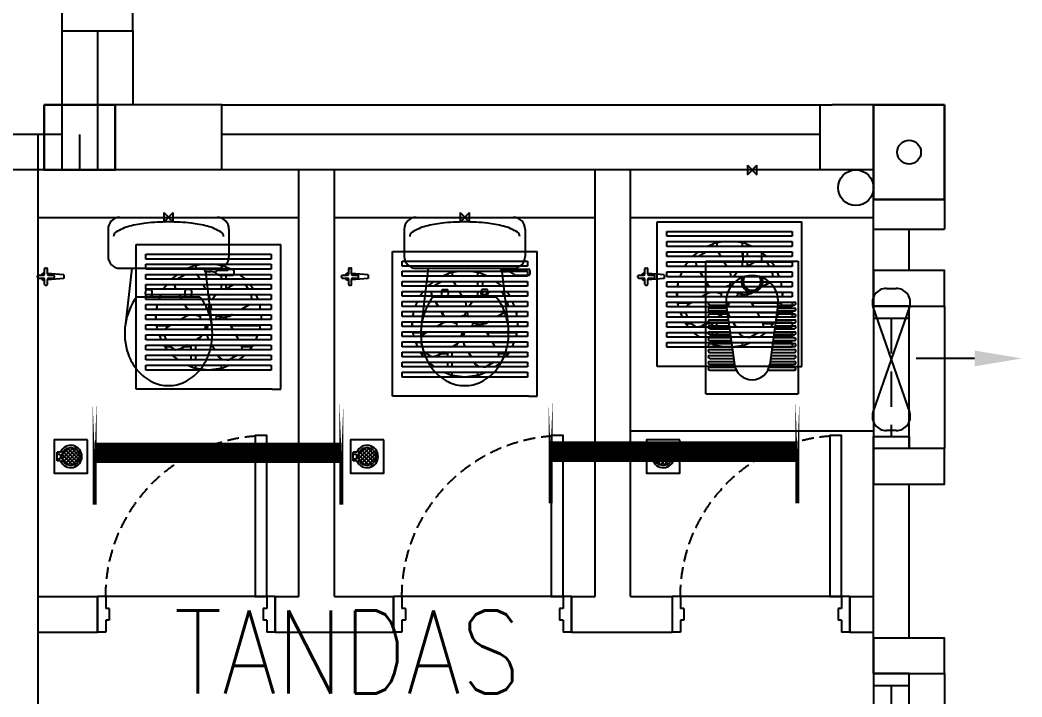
# Model space of a CAD drawing. Header units: inches. Extents: x 16928 to 514628, y -1471 to 241387.
# Drawn here: x 316691 to 320919, y 30932 to 33788 of the extents above; entities that cross this region are included whole.
import ezdxf
from ezdxf.enums import TextEntityAlignment as Align

# ---------------------------------------------------------------- set-up
doc = ezdxf.new("R2010")
doc.units = ezdxf.units.IN
doc.header["$MEASUREMENT"] = 0
doc.linetypes.add('DASHED', pattern=[0.75, 0.5, -0.25])
doc.linetypes.add('HIDDEN', pattern=[0.375, 0.25, -0.125])
doc.layers.add('COLUMN', color=8, linetype='Continuous', lineweight=30)
doc.layers.add('t3', color=8, linetype='Continuous', lineweight=25)
for name, color, linetype in [('DOOR', 2, 'Continuous'), ('DOWNPIPE', 8, 'Continuous'), ('E-LIGHT', 4, 'Continuous'), ('Edges', 7, 'Continuous'), ('FITTING', 8, 'Continuous'), ('FIXT', 8, 'Continuous'), ('LIGHT', 4, 'Continuous'), ('LW', 2, 'Continuous'), ('ORIGIN', 8, 'Continuous'), ('SAN', 8, 'Continuous'), ('SANITARY', 8, 'Continuous'), ('WALL', 1, 'Continuous'), ('WIN', 9, 'Continuous')]:
    doc.layers.add(name, color=color, linetype=linetype)
doc.layers.get('E-LIGHT').off()
doc.styles.add('LAILA', font='romans.shx', dxfattribs={"width": 0.85})

# ---------------------------------------------------------------- blocks, each defined once
blk = doc.blocks.new('W22')
at = {"layer": 'LW', "color": 2}
blk.add_line((-2456199, -908620.8), (-2456199, -908020.8), dxfattribs=at)
at = {"layer": 'WALL'}
for points in [[(-2456499, -908020.8), (-2456499, -907870.8), (-2456199, -907870.8), (-2456199, -908020.8)], [(-2456499, -908770.8), (-2456499, -908620.8), (-2456199, -908620.8), (-2456199, -908770.8)]]:
    blk.add_lwpolyline(points, close=True, dxfattribs=at)
at = {"layer": 'WIN', "linetype": 'HIDDEN', "ltscale": 600}
blk.add_line((-2456424, -908570.8), (-2456424, -908070.8), dxfattribs=at)
at = {"layer": 'WIN'}
blk.add_line((-2456499, -908570.8), (-2456349, -908570.8), dxfattribs=at)
blk.add_lwpolyline([(-2456349, -908020.8), (-2456349, -908620.8), (-2456499, -908620.8), (-2456499, -908020.8)], dxfattribs=at)
blk.add_lwpolyline([(-2456349, -908070.8), (-2456349, -908020.8), (-2456499, -908020.8), (-2456499, -908070.8)], close=True, dxfattribs=at)
blk = doc.blocks.new('*X50')
at = {"color": 0}
for p, q in [((89.8532, 61.1977), (89.9009, 61.2454)), ((89.8534, 61.2155), (89.8831, 61.2453)), ((89.9308, 61.1956), (89.8815, 61.2449)), ((89.9319, 61.2122), (89.8981, 61.2459)), ((89.8892, 61.1665), (89.8524, 61.2033)), ((89.905, 61.1684), (89.8544, 61.219)), ((89.8584, 61.1852), (89.9135, 61.2403)), ((89.9165, 61.1745), (89.8605, 61.2306)), ((89.8666, 61.1757), (89.9229, 61.2321)), ((89.9252, 61.1836), (89.8695, 61.2392)), ((89.8777, 61.1691), (89.9295, 61.221)), ((89.8926, 61.1664), (89.9323, 61.2061))]:
    blk.add_line(p, q, dxfattribs=at)
blk = doc.blocks.new('TAB')
at = {"layer": 'FIXT'}
for p, q in [((-186, 12.5), (-70, 22.2)), ((-186, -12.5), (-186, 12.5)), ((-120, 5), (-120, -5)), ((-80, 10), (-115, 10)), ((-70, 55), (-70, 20)), ((-55, 60), (-65, 60)), ((-50, 55), (-50, 20)), ((-50, 23.8), (-46, 24.2)), ((-5, 10), (-40, 10)), ((0, 5), (0, -5)), ((-186, -12.5), (-70, -22.2)), ((-80, -10), (-115, -10)), ((-70, -20), (-70, -55)), ((-55, -60), (-65, -60)), ((-50, -20), (-50, -55)), ((-50, -23.8), (-46, -24.2)), ((-5, -10), (-40, -10))]:
    blk.add_line(p, q, dxfattribs=at)
for centre, radius, start, end in [((-115, 5), 5, 90, 180), ((-80, 20), 10, 270, 0), ((-65, 55), 5, 90, 180), ((-55, 55), 5, 0, 90), ((-40, 20), 10, 180, 270), ((-46, 0), 24.2, 24.44334, 90), ((-5, 5), 5, 0, 90), ((-115, -5), 5, 180, 270), ((-80, -20), 10, 0, 90), ((-65, -55), 5, 180, 270), ((-55, -55), 5, 270, 0), ((-40, -20), 10, 90, 180), ((-46, 0), 24.2, 270, 335.55666), ((-5, -5), 5, 270, 0)]:
    blk.add_arc(centre, radius, start, end, dxfattribs=at)
blk = doc.blocks.new('TAP1-P')
at = {"layer": 'FIXT', "rotation": 90}
blk.add_blockref('TAB', (0, 0), dxfattribs=at)
blk = doc.blocks.new('TAP(C)')
at = {"layer": 'WALL', "xscale": -0.599999999973992, "yscale": 0.5999999999767169, "zscale": 0.5999999999999999, "rotation": 269.9999000484524}
blk.add_blockref('TAP1-P', (0, 0), dxfattribs=at)
blk = doc.blocks.new('Dp750')
at = {"layer": 'DOOR', "color": 1}
for p, q in [((0, 150), (0, 0)), ((0, 150), (0, 0)), ((750, 150), (750, 0)), ((750, 150), (750, 0))]:
    blk.add_line(p, q, dxfattribs=at)
at = {"layer": 'DOOR'}
for p, q in [((0, 150), (35, 150)), ((35, 150), (35, 100)), ((715, 150), (750, 150)), ((715, 150), (715, 100)), ((35, 100), (50, 100)), ((50, 100), (50, 50)), ((700, 100), (700, 50)), ((700, 100), (715, 100)), ((35, 50), (50, 50)), ((35, 50), (35, 0)), ((700, 50), (715, 50)), ((715, 50), (715, 0)), ((0, 0), (35, 0)), ((715, 0), (750, 0))]:
    blk.add_line(p, q, dxfattribs=at)
blk.add_lwpolyline([(35, 150), (35, 830), (85, 830), (85, 150)], close=True, dxfattribs=at)
at = {"layer": 'DOOR', "color": 9, "linetype": 'DASHED', "ltscale": 100}
blk.add_arc((35, 150), 680, 360, 85.7833, dxfattribs=at)
blk = doc.blocks.new('ZPO')
at = {"layer": 'ORIGIN'}
for p, q in [((-20, 20), (-20, -20)), ((-20, 20), (20, -20)), ((-20, -20), (20, 20)), ((20, -20), (20, 20))]:
    blk.add_line(p, q, dxfattribs=at)
blk = doc.blocks.new('*X51')
at = {"color": 0}
for p, q in [((89.8532, 61.1977), (89.9009, 61.2454)), ((89.8534, 61.2155), (89.8831, 61.2453)), ((89.9308, 61.1956), (89.8815, 61.2449)), ((89.9319, 61.2122), (89.8981, 61.2459)), ((89.8892, 61.1665), (89.8524, 61.2033)), ((89.905, 61.1684), (89.8544, 61.219)), ((89.8584, 61.1852), (89.9135, 61.2403)), ((89.9165, 61.1745), (89.8605, 61.2306)), ((89.8666, 61.1757), (89.9229, 61.2321)), ((89.9252, 61.1836), (89.8695, 61.2392)), ((89.8777, 61.1691), (89.9295, 61.221)), ((89.8926, 61.1664), (89.9323, 61.2061))]:
    blk.add_line(p, q, dxfattribs=at)
blk = doc.blocks.new('Ef')
at = {"layer": 'LIGHT', "color": 7}
blk.add_line((3.8, 348.3), (3.8, 102.4), dxfattribs=at)
at = {"layer": 'LIGHT'}
for p, q in [((-213.6, -80.3), (230.6, 74.4)), ((-213.6, 74.4), (230.6, -80.3)), ((-291.5, -23), (-291.5, 17.1)), ((308.5, 17.1), (308.5, -23))]:
    blk.add_line(p, q, dxfattribs=at)
for centre, start, end in [((-231.5, 17.1), 72.6318, 180), ((248.5, 17.1), 0, 107.3682), ((-231.5, -23), 180, 287.3682), ((248.5, -23), 252.6318, 0)]:
    blk.add_arc(centre, 60, start, end, dxfattribs=at)
at = {"layer": 'LIGHT', "color": 7}
blk.add_solid([(-29.5, 348.3), (37.1, 348.3), (3.8, 548.3)], dxfattribs=at)
blk = doc.blocks.new('Exhaust Fan 8-Inch fr')
at = {"layer": 'Edges'}
for p, q in [((-5.906, 7.267), (5.906, 7.267)), ((-5.906, -4.544), (-5.906, 7.267)), ((5.906, -4.544), (5.906, 7.267)), ((-5.118, 6.081), (-5.118, 6.475)), ((-5.118, 6.475), (5.118, 6.475)), ((5.118, 6.081), (-5.118, 6.081)), ((5.118, 6.475), (5.118, 6.081)), ((-5.118, 5.258), (-5.118, 5.651)), ((-5.118, 5.651), (-0.309, 5.651)), ((-1.813, 5.258), (-5.118, 5.258)), ((-1.427, 5.418), (-1.813, 5.258)), ((-1.427, 5.258), (-1.813, 5.258)), ((-1.121, 5.545), (-1.427, 5.418)), ((-1.427, 5.418), (-1.427, 5.258)), ((-1.034, 5.258), (-1.427, 5.258)), ((-1.034, 5.556), (-1.121, 5.545)), ((-0.309, 5.651), (-1.034, 5.556)), ((-1.034, 5.556), (-1.034, 5.258)), ((1.034, 5.258), (-1.034, 5.258)), ((-0.309, 5.651), (0.309, 5.651)), ((1.034, 5.556), (0.309, 5.651)), ((0.309, 5.651), (5.118, 5.651)), ((1.034, 5.556), (1.034, 5.258)), ((1.121, 5.545), (1.034, 5.556)), ((1.427, 5.258), (1.034, 5.258)), ((1.427, 5.418), (1.121, 5.545)), ((1.427, 5.418), (1.427, 5.258)), ((1.813, 5.258), (1.427, 5.418)), ((1.813, 5.258), (1.427, 5.258)), ((5.118, 5.258), (1.813, 5.258)), ((5.118, 5.651), (5.118, 5.258)), ((-5.118, 4.434), (-5.118, 4.828)), ((-5.118, 4.828), (-2.535, 4.828)), ((-3.049, 4.434), (-5.118, 4.434)), ((-2.535, 4.828), (-3.049, 4.434)), ((-2.516, 4.434), (-3.049, 4.434)), ((-2.535, 4.828), (-1.91, 4.828)), ((-2.516, 4.434), (-2.464, 4.508)), ((-2.509, 4.434), (-2.516, 4.434)), ((-2.509, 4.434), (-2.452, 4.515)), ((-0.715, 4.434), (-2.509, 4.434)), ((-2.452, 4.515), (-2.464, 4.508)), ((-2.452, 4.515), (-1.91, 4.828)), ((-1.91, 4.828), (-0.993, 4.828)), ((-0.902, 4.758), (-0.993, 4.828)), ((-0.993, 4.828), (1.034, 4.828)), ((-0.902, 4.758), (-0.715, 4.434)), ((1.034, 4.434), (-0.715, 4.434)), ((1.034, 4.828), (1.034, 4.434)), ((1.034, 4.828), (1.427, 4.828)), ((1.427, 4.434), (1.034, 4.434)), ((1.427, 4.828), (1.427, 4.434)), ((1.427, 4.828), (2.535, 4.828)), ((3.049, 4.434), (1.427, 4.434)), ((3.049, 4.434), (2.535, 4.828)), ((2.535, 4.828), (5.118, 4.828)), ((5.118, 4.434), (3.049, 4.434)), ((5.118, 4.828), (5.118, 4.434)), ((-5.118, 3.611), (-5.118, 4.004)), ((-5.118, 4.004), (-3.384, 4.004)), ((-3.686, 3.611), (-5.118, 3.611)), ((-3.384, 4.004), (-3.686, 3.611)), ((-2.652, 3.611), (-3.686, 3.611)), ((-3.384, 4.004), (-2.749, 4.004)), ((-2.711, 3.714), (-2.749, 4.004)), ((-2.749, 4.004), (-2.736, 4.004)), ((-2.699, 3.72), (-2.736, 4.004)), ((-2.736, 4.004), (-0.467, 4.004)), ((-2.699, 3.72), (-2.711, 3.714)), ((-2.652, 3.611), (-2.711, 3.714)), ((-2.636, 3.611), (-2.699, 3.72)), ((-2.636, 3.611), (-2.652, 3.611)), ((-0.24, 3.611), (-2.636, 3.611)), ((-0.467, 4.004), (-0.24, 3.611)), ((-0.467, 4.004), (1.034, 4.004)), ((1.034, 3.611), (-0.24, 3.611)), ((1.034, 4.004), (1.034, 3.611)), ((1.034, 4.004), (1.427, 4.004)), ((1.37, 3.611), (1.034, 3.611)), ((1.37, 3.611), (1.427, 3.644)), ((3.24, 3.611), (1.37, 3.611)), ((1.427, 4.004), (1.427, 3.644)), ((1.427, 3.644), (2.052, 4.004)), ((1.427, 4.004), (2.052, 4.004)), ((2.052, 4.004), (2.917, 4.004)), ((2.917, 4.004), (3.078, 3.892)), ((2.917, 4.004), (3.384, 4.004)), ((3.078, 3.892), (3.24, 3.611)), ((3.686, 3.611), (3.24, 3.611)), ((3.686, 3.611), (3.384, 4.004)), ((3.384, 4.004), (5.118, 4.004)), ((5.118, 3.611), (3.686, 3.611)), ((5.118, 4.004), (5.118, 3.611)), ((-5.118, 2.787), (-5.118, 3.181)), ((-5.118, 3.181), (-3.894, 3.181)), ((-4.057, 2.787), (-5.118, 2.787)), ((-3.894, 3.181), (-4.057, 2.787)), ((-2.176, 2.787), (-4.057, 2.787)), ((-3.894, 3.181), (-2.403, 3.181)), ((-2.176, 2.787), (-2.403, 3.181)), ((-2.403, 3.181), (-2.388, 3.181)), ((-2.16, 2.787), (-2.388, 3.181)), ((-2.388, 3.181), (0.009, 3.181)), ((-2.16, 2.787), (-2.176, 2.787)), ((0.098, 2.787), (-2.16, 2.787)), ((0.009, 3.181), (0.04, 3.126)), ((0.009, 3.181), (0.639, 3.181)), ((0.04, 3.126), (0.098, 2.787)), ((0.313, 2.787), (0.098, 2.787)), ((0.639, 3.181), (0.313, 2.787)), ((3.537, 2.787), (0.313, 2.787)), ((0.639, 3.181), (3.488, 3.181)), ((3.488, 3.181), (3.505, 3.152)), ((3.488, 3.181), (3.894, 3.181)), ((3.537, 2.787), (3.505, 3.152)), ((3.505, 3.152), (3.512, 3.141)), ((3.543, 2.787), (3.512, 3.141)), ((3.543, 2.787), (3.537, 2.787)), ((4.057, 2.787), (3.543, 2.787)), ((4.057, 2.787), (3.894, 3.181)), ((3.894, 3.181), (5.118, 3.181)), ((5.118, 2.787), (4.057, 2.787)), ((5.118, 3.181), (5.118, 2.787)), ((-5.118, 1.964), (-5.118, 2.357)), ((-5.118, 2.357), (-4.2, 2.357)), ((-4.251, 1.964), (-5.118, 1.964)), ((-4.224, 2.174), (-4.251, 1.964)), ((-4.224, 1.964), (-4.251, 1.964)), ((-4.2, 2.357), (-4.224, 2.174)), ((-4.224, 1.964), (-4.224, 2.174)), ((-1.626, 1.964), (-4.224, 1.964)), ((-4.2, 2.357), (-1.928, 2.357)), ((-1.769, 2.082), (-1.928, 2.357)), ((-1.928, 2.357), (-1.912, 2.357)), ((-1.757, 2.089), (-1.912, 2.357)), ((-1.912, 2.357), (0.067, 2.357)), ((-1.757, 2.089), (-1.769, 2.082)), ((-1.769, 2.082), (-1.626, 1.964)), ((-1.757, 2.089), (-1.606, 1.964)), ((-1.606, 1.964), (-1.626, 1.964)), ((-0.349, 1.964), (-1.606, 1.964)), ((-0.349, 1.964), (-0.328, 1.979)), ((0.313, 1.964), (-0.349, 1.964)), ((-0.328, 1.979), (-0.169, 2.039)), ((-0.169, 2.039), (-0.052, 2.051)), ((-0.001, 2.105), (-0.052, 2.051)), ((-0.052, 2.051), (-0.001, 2.056)), ((0.067, 2.357), (-0.001, 2.105)), ((-0.001, 2.056), (0.167, 2.029)), ((0.067, 2.357), (0.195, 2.357)), ((0.167, 2.029), (0.249, 1.993)), ((0.195, 2.357), (0.177, 2.292)), ((0.177, 2.292), (0.249, 1.993)), ((0.195, 2.357), (3.334, 2.357)), ((0.249, 1.993), (0.313, 1.964)), ((2.667, 1.964), (0.313, 1.964)), ((3.321, 2.341), (2.667, 1.964)), ((2.695, 1.964), (2.667, 1.964)), ((3.328, 2.33), (2.695, 1.964)), ((4.201, 1.964), (2.695, 1.964)), ((3.321, 2.341), (3.334, 2.357)), ((3.321, 2.341), (3.328, 2.33)), ((3.328, 2.33), (3.35, 2.357)), ((3.334, 2.357), (3.35, 2.357)), ((3.35, 2.357), (4.2, 2.357)), ((4.201, 2.343), (4.2, 2.357)), ((4.2, 2.357), (5.118, 2.357)), ((4.201, 2.343), (4.201, 2.334)), ((4.251, 1.964), (4.201, 2.334)), ((4.201, 2.334), (4.201, 1.964)), ((4.251, 1.964), (4.201, 1.964)), ((5.118, 1.964), (4.251, 1.964)), ((5.118, 2.357), (5.118, 1.964)), ((-5.118, 1.14), (-5.118, 1.534)), ((-5.118, 1.534), (-4.308, 1.534)), ((-4.302, 1.14), (-5.118, 1.14)), ((-4.308, 1.534), (-4.331, 1.361)), ((-4.331, 1.361), (-4.302, 1.14)), ((-4.308, 1.534), (-4.291, 1.534)), ((-4.291, 1.14), (-4.302, 1.14)), ((-4.291, 1.534), (-4.291, 1.14)), ((-4.291, 1.534), (-4.224, 1.534)), ((-2.3, 1.14), (-4.291, 1.14)), ((-4.224, 1.534), (-4.224, 1.515)), ((-4.224, 1.534), (-1.427, 1.534)), ((-4.224, 1.515), (-1.431, 1.515)), ((-2.3, 1.14), (-1.742, 1.462)), ((-0.606, 1.14), (-2.3, 1.14)), ((-1.742, 1.462), (-1.431, 1.515)), ((-1.431, 1.515), (-1.427, 1.516)), ((-1.427, 1.534), (-1.427, 1.516)), ((-1.427, 1.516), (-1.32, 1.534)), ((-1.427, 1.534), (-1.32, 1.534)), ((-1.32, 1.534), (-1.142, 1.534)), ((-1.142, 1.534), (-1.099, 1.522)), ((-1.142, 1.534), (-1.097, 1.534)), ((-1.097, 1.534), (-1.099, 1.522)), ((-1.099, 1.522), (-0.72, 1.422)), ((-1.097, 1.534), (-0.651, 1.534)), ((-0.72, 1.422), (-0.662, 1.366)), ((-0.668, 1.427), (-0.651, 1.534)), ((-0.662, 1.366), (-0.668, 1.427)), ((-0.651, 1.258), (-0.662, 1.366)), ((-0.651, 1.534), (0.614, 1.534)), ((-0.606, 1.14), (-0.651, 1.258)), ((0.566, 1.14), (-0.606, 1.14)), ((0.602, 1.221), (0.566, 1.14)), ((0.621, 1.14), (0.566, 1.14)), ((0.629, 1.389), (0.602, 1.221)), ((0.614, 1.534), (0.619, 1.487)), ((0.614, 1.534), (1.923, 1.534)), ((0.668, 1.44), (0.619, 1.487)), ((0.619, 1.487), (0.62, 1.481)), ((0.675, 1.428), (0.62, 1.481)), ((0.62, 1.481), (0.629, 1.389)), ((0.839, 1.193), (0.621, 1.14)), ((1.033, 1.14), (0.621, 1.14)), ((1.159, 1.309), (0.668, 1.44)), ((0.668, 1.44), (0.675, 1.428)), ((1.019, 1.337), (0.675, 1.428)), ((0.994, 1.151), (0.839, 1.193)), ((0.994, 1.151), (1.019, 1.337)), ((1.033, 1.14), (0.994, 1.151)), ((1.166, 1.297), (1.019, 1.337)), ((1.201, 1.14), (1.033, 1.14)), ((1.69, 1.399), (1.159, 1.309)), ((1.159, 1.309), (1.166, 1.297)), ((1.223, 1.307), (1.166, 1.297)), ((1.223, 1.307), (1.201, 1.14)), ((1.427, 1.14), (1.201, 1.14)), ((1.427, 1.342), (1.223, 1.307)), ((1.697, 1.388), (1.427, 1.342)), ((1.427, 1.342), (1.427, 1.14)), ((4.291, 1.14), (1.427, 1.14)), ((1.923, 1.534), (1.69, 1.399)), ((1.69, 1.399), (1.697, 1.388)), ((1.917, 1.515), (1.697, 1.388)), ((1.95, 1.534), (1.917, 1.515)), ((1.917, 1.515), (4.201, 1.515)), ((1.923, 1.534), (1.95, 1.534)), ((1.95, 1.534), (4.201, 1.534)), ((4.201, 1.515), (4.201, 1.534)), ((4.201, 1.534), (4.291, 1.534)), ((4.291, 1.534), (4.291, 1.14)), ((4.291, 1.534), (4.308, 1.534)), ((4.302, 1.14), (4.291, 1.14)), ((4.302, 1.14), (4.331, 1.361)), ((5.118, 1.14), (4.302, 1.14)), ((4.331, 1.361), (4.308, 1.534)), ((4.308, 1.534), (5.118, 1.534)), ((5.118, 1.534), (5.118, 1.14)), ((-5.118, 0.317), (-5.118, 0.71)), ((-5.118, 0.71), (-4.245, 0.71)), ((-4.193, 0.317), (-5.118, 0.317)), ((-4.245, 0.71), (-4.224, 0.549)), ((-4.245, 0.71), (-3.044, 0.71)), ((-4.224, 0.646), (-3.156, 0.646)), ((-4.224, 0.549), (-4.224, 0.646)), ((-4.224, 0.549), (-4.193, 0.317)), ((-3.529, 0.317), (-4.193, 0.317)), ((-3.373, 0.52), (-3.529, 0.317)), ((-0.297, 0.317), (-3.529, 0.317)), ((-3.373, 0.52), (-3.156, 0.646)), ((-3.156, 0.646), (-3.044, 0.71)), ((-3.044, 0.71), (-0.263, 0.71)), ((-0.297, 0.317), (-0.229, 0.57)), ((-0.287, 0.317), (-0.297, 0.317)), ((-0.287, 0.317), (-0.273, 0.37)), ((-0.125, 0.317), (-0.287, 0.317)), ((-0.273, 0.37), (-0.222, 0.558)), ((-0.273, 0.37), (-0.117, 0.349)), ((-0.229, 0.57), (-0.263, 0.71)), ((-0.263, 0.71), (-0.259, 0.71)), ((-0.222, 0.558), (-0.259, 0.71)), ((-0.259, 0.71), (-0.009, 0.71)), ((-0.229, 0.57), (-0.222, 0.558)), ((-0.125, 0.317), (-0.117, 0.349)), ((-0.115, 0.317), (-0.125, 0.317)), ((-0.117, 0.349), (-0.025, 0.694)), ((-0.115, 0.317), (-0.013, 0.701)), ((1.975, 0.317), (-0.115, 0.317)), ((-0.025, 0.694), (-0.009, 0.71)), ((-0.013, 0.701), (-0.025, 0.694)), ((-0.013, 0.701), (-0.004, 0.71)), ((-0.009, 0.71), (-0.004, 0.71)), ((-0.004, 0.71), (1.747, 0.71)), ((1.747, 0.71), (1.785, 0.646)), ((1.747, 0.71), (4.245, 0.71)), ((1.785, 0.646), (4.201, 0.646)), ((1.785, 0.646), (1.975, 0.317)), ((4.193, 0.317), (1.975, 0.317)), ((4.193, 0.317), (4.201, 0.38)), ((5.118, 0.317), (4.193, 0.317)), ((4.201, 0.38), (4.245, 0.71)), ((4.201, 0.646), (4.201, 0.38)), ((4.245, 0.71), (5.118, 0.71)), ((5.118, 0.71), (5.118, 0.317)), ((-5.118, -0.507), (-5.118, -0.113)), ((-5.118, -0.113), (-4.037, -0.113)), ((-3.874, -0.507), (-5.118, -0.507)), ((-4.037, -0.113), (-4.025, -0.142)), ((-4.037, -0.113), (-3.572, -0.113)), ((-4.025, -0.142), (-3.57, -0.142)), ((-4.025, -0.142), (-3.874, -0.507)), ((-3.432, -0.507), (-3.874, -0.507)), ((-3.572, -0.113), (-3.57, -0.142)), ((-3.572, -0.113), (-0.521, -0.113)), ((-3.57, -0.142), (-3.557, -0.291)), ((-3.557, -0.291), (-3.432, -0.507)), ((-1.002, -0.507), (-3.432, -0.507)), ((-0.704, -0.335), (-1.002, -0.507)), ((-0.975, -0.507), (-1.002, -0.507)), ((-0.698, -0.347), (-0.975, -0.507)), ((0.038, -0.507), (-0.975, -0.507)), ((-0.704, -0.335), (-0.521, -0.113)), ((-0.704, -0.335), (-0.698, -0.347)), ((-0.698, -0.347), (-0.504, -0.113)), ((-0.521, -0.113), (-0.504, -0.113)), ((-0.504, -0.113), (-0.102, -0.113)), ((-0.065, -0.327), (-0.102, -0.113)), ((-0.102, -0.113), (-0.089, -0.113)), ((-0.053, -0.32), (-0.089, -0.113)), ((-0.089, -0.113), (2.223, -0.113)), ((-0.053, -0.32), (-0.065, -0.327)), ((0.038, -0.507), (-0.065, -0.327)), ((0.054, -0.507), (-0.053, -0.32)), ((0.054, -0.507), (0.038, -0.507)), ((2.45, -0.507), (0.054, -0.507)), ((2.223, -0.113), (2.239, -0.142)), ((2.223, -0.113), (4.037, -0.113)), ((2.239, -0.142), (4.025, -0.142)), ((2.239, -0.142), (2.45, -0.507)), ((3.874, -0.507), (2.45, -0.507)), ((3.874, -0.507), (4.025, -0.142)), ((5.118, -0.507), (3.874, -0.507)), ((4.025, -0.142), (4.037, -0.113)), ((4.037, -0.113), (5.118, -0.113)), ((5.118, -0.113), (5.118, -0.507)), ((-5.118, -1.33), (-5.118, -0.937)), ((-5.118, -0.937), (-3.649, -0.937)), ((-3.347, -1.33), (-5.118, -1.33)), ((-3.649, -0.937), (-3.566, -1.044)), ((-3.649, -0.937), (-3.184, -0.937)), ((-3.566, -1.044), (-3.12, -1.044)), ((-3.566, -1.044), (-3.347, -1.33)), ((-2.711, -1.33), (-3.347, -1.33)), ((-3.13, -1.03), (-3.184, -0.937)), ((-3.184, -0.937), (-1.746, -0.937)), ((-2.708, -1.326), (-3.13, -1.03)), ((-3.13, -1.03), (-3.123, -1.042)), ((-3.12, -1.044), (-3.123, -1.042)), ((-2.711, -1.33), (-3.12, -1.044)), ((-2.705, -1.33), (-2.711, -1.33)), ((-2.336, -1.277), (-2.708, -1.326)), ((-2.708, -1.326), (-2.705, -1.33)), ((-2.645, -1.33), (-2.705, -1.33)), ((-2.329, -1.289), (-2.645, -1.33)), ((-1.427, -1.33), (-2.645, -1.33)), ((-1.746, -0.937), (-2.336, -1.277)), ((-2.336, -1.277), (-2.329, -1.289)), ((-1.905, -1.044), (-2.329, -1.289)), ((-1.719, -0.937), (-1.905, -1.044)), ((-1.905, -1.044), (-1.427, -1.044)), ((-1.746, -0.937), (-1.719, -0.937)), ((-1.719, -0.937), (-1.427, -0.937)), ((-1.427, -0.937), (-1.427, -1.044)), ((-1.427, -0.937), (-1.034, -0.937)), ((-1.427, -1.044), (-1.427, -1.33)), ((-1.034, -1.33), (-1.427, -1.33)), ((-1.034, -1.33), (-1.034, -0.937)), ((-1.034, -0.937), (0.286, -0.937)), ((0.514, -1.33), (-1.034, -1.33)), ((0.514, -1.33), (0.286, -0.937)), ((0.286, -0.937), (0.302, -0.937)), ((0.53, -1.33), (0.302, -0.937)), ((0.302, -0.937), (2.688, -0.937)), ((0.53, -1.33), (0.514, -1.33)), ((2.704, -1.33), (0.53, -1.33)), ((2.688, -0.937), (2.703, -1.044)), ((2.688, -0.937), (3.649, -0.937)), ((2.703, -1.044), (3.566, -1.044)), ((2.703, -1.044), (2.734, -1.286)), ((2.734, -1.286), (2.704, -1.33)), ((3.347, -1.33), (2.704, -1.33)), ((3.347, -1.33), (3.566, -1.044)), ((5.118, -1.33), (3.347, -1.33)), ((3.566, -1.044), (3.649, -0.937)), ((3.649, -0.937), (5.118, -0.937)), ((5.118, -0.937), (5.118, -1.33)), ((-5.118, -2.154), (-5.118, -1.76)), ((-5.118, -1.76), (-2.985, -1.76)), ((-2.472, -2.154), (-5.118, -2.154)), ((-2.985, -1.76), (-2.472, -2.154)), ((-2.985, -1.76), (-1.427, -1.76)), ((-1.427, -2.154), (-2.472, -2.154)), ((-1.427, -1.76), (-1.427, -2.154)), ((-1.427, -1.76), (-1.034, -1.76)), ((-1.034, -2.154), (-1.427, -2.154)), ((-1.034, -2.154), (-1.034, -1.76)), ((-1.034, -1.76), (0.762, -1.76)), ((1.034, -2.154), (-1.034, -2.154)), ((0.877, -1.959), (0.762, -1.76)), ((0.762, -1.76), (0.778, -1.76)), ((0.888, -1.952), (0.778, -1.76)), ((0.778, -1.76), (2.35, -1.76)), ((0.888, -1.952), (0.877, -1.959)), ((0.877, -1.959), (1.034, -2.079)), ((0.888, -1.952), (1.152, -2.154)), ((1.034, -2.079), (1.034, -2.154)), ((1.034, -2.079), (1.131, -2.154)), ((1.131, -2.154), (1.034, -2.154)), ((1.152, -2.154), (1.131, -2.154)), ((1.489, -2.154), (1.152, -2.154)), ((1.489, -2.154), (1.699, -2.135)), ((1.556, -2.154), (1.489, -2.154)), ((1.556, -2.154), (1.688, -2.142)), ((2.472, -2.154), (1.556, -2.154)), ((1.699, -2.135), (1.688, -2.142)), ((2.35, -1.76), (1.699, -2.135)), ((2.35, -1.76), (2.985, -1.76)), ((2.472, -2.154), (2.985, -1.76)), ((5.118, -2.154), (2.472, -2.154)), ((2.985, -1.76), (5.118, -1.76)), ((5.118, -1.76), (5.118, -2.154)), ((-5.118, -2.977), (-5.118, -2.583)), ((-5.118, -2.583), (-1.696, -2.583)), ((5.118, -2.977), (-5.118, -2.977)), ((-1.696, -2.583), (-1.427, -2.695)), ((-1.696, -2.583), (-1.427, -2.583)), ((-1.427, -2.583), (-1.427, -2.695)), ((-1.427, -2.583), (-1.034, -2.583)), ((-1.427, -2.695), (-1.121, -2.822)), ((-1.121, -2.822), (-1.034, -2.833)), ((-1.034, -2.833), (-1.034, -2.583)), ((-1.034, -2.583), (1.034, -2.583)), ((-1.034, -2.833), (0, -2.969)), ((0, -2.969), (1.034, -2.833)), ((1.034, -2.583), (1.034, -2.833)), ((1.034, -2.583), (1.427, -2.583)), ((1.034, -2.833), (1.121, -2.822)), ((1.121, -2.822), (1.427, -2.695)), ((1.427, -2.583), (1.427, -2.695)), ((1.427, -2.695), (1.696, -2.583)), ((1.427, -2.583), (1.696, -2.583)), ((1.696, -2.583), (5.118, -2.583)), ((5.118, -2.583), (5.118, -2.977)), ((5.21, -4.544), (-5.906, -4.544)), ((5.21, -4.544), (5.724, -4.544)), ((5.724, -4.544), (5.906, -4.544))]:
    blk.add_line(p, q, dxfattribs=at)
blk = doc.blocks.new('Exhaust Fan 15TGQZ')
at = {"xscale": 51.69785126039847, "yscale": 51.69785126039847, "zscale": 51.69785126039847}
blk.add_blockref('Exhaust Fan 8-Inch fr', (-310.2, -400.5), dxfattribs=at)

msp = doc.modelspace()

# ---------------------------------------------------------------- linework, layer by layer
at = {"layer": 'COLUMN'}
for points in [[(316792.5, 33430.5), (317092.5, 33430.5), (317092.5, 33155.5), (316792.5, 33155.5)], [(320592.5, 33430.5), (320292.5, 33430.5), (320292.5, 33030.5), (320592.5, 33030.5)]]:
    msp.add_lwpolyline(points, close=True, dxfattribs=at)
at = {"layer": 'DOWNPIPE'}
msp.add_circle((320442.5, 33230.5), 50, dxfattribs=at)
msp.add_circle((320442.5, 33230.5), 50, dxfattribs=at)
at = {"layer": 'FITTING', "color": 3, "const_width": 17.4}
for points in [[(317005.8, 32180.7), (317005.8, 31743.2)], [(318047.1, 32180.7), (318047.1, 31743.2)], [(318929.7, 32186), (318929.7, 31748.6)], [(319971.1, 32186), (319971.1, 31748.6)]]:
    msp.add_lwpolyline(points, close=True, dxfattribs=at)
at = {"layer": 'FITTING', "color": 3, "const_width": 86.8}
for points in [[(317005.8, 31961.9), (318047.1, 31961.9)], [(318929.7, 31967.3), (319971.1, 31967.3)]]:
    msp.add_lwpolyline(points, dxfattribs=at)
at = {"layer": 'LW'}
for p, q in [((317167.5, 33743), (317167.5, 33430.5)), ((316767.5, 32955.5), (317867.5, 32955.5)), ((316767.5, 32955.5), (317867.5, 32955.5)), ((318017.5, 32955.5), (319117.5, 32955.5)), ((318017.5, 32955.5), (319117.5, 32955.5)), ((319267.5, 32955.5), (320292.5, 32955.5)), ((319267.5, 32955.5), (320292.5, 32955.5)), ((319267.5, 32055.5), (320292.5, 32055.5)), ((319267.5, 32055.5), (320292.5, 32055.5)), ((317767.5, 31355.5), (317017.5, 31355.5)), ((317017.5, 31205.5), (317017.5, 31355.5)), ((317767.5, 31355.5), (317017.5, 31355.5)), ((317017.5, 31205.5), (317017.5, 31355.5)), ((319017.5, 31355.5), (318267.5, 31355.5)), ((319017.5, 31355.5), (318267.5, 31355.5)), ((320192.5, 31355.5), (319442.5, 31355.5)), ((320192.5, 31355.5), (319442.5, 31355.5))]:
    msp.add_line(p, q, dxfattribs=at)
msp.add_circle((320217.5, 33080.5), 75, dxfattribs=at)
msp.add_circle((320217.5, 33080.5), 75, dxfattribs=at)
at = {"layer": 'SAN'}
for p, q in [((317112.5, 32955.5), (317522.5, 32955.5)), ((317112.5, 32955.5), (317522.5, 32955.5)), ((317297.5, 32975.5), (317297.5, 32935.5)), ((317297.5, 32975.5), (317337.5, 32935.5)), ((317297.5, 32935.5), (317337.5, 32975.5)), ((317297.5, 32975.5), (317297.5, 32935.5)), ((317297.5, 32975.5), (317337.5, 32935.5)), ((317297.5, 32935.5), (317337.5, 32975.5)), ((317337.5, 32935.5), (317337.5, 32975.5)), ((317337.5, 32935.5), (317337.5, 32975.5)), ((318362.5, 32955.5), (318772.5, 32955.5)), ((318362.5, 32955.5), (318772.5, 32955.5)), ((318547.5, 32975.5), (318547.5, 32935.5)), ((318547.5, 32975.5), (318587.5, 32935.5)), ((318547.5, 32935.5), (318587.5, 32975.5)), ((318547.5, 32975.5), (318547.5, 32935.5)), ((318547.5, 32975.5), (318587.5, 32935.5)), ((318547.5, 32935.5), (318587.5, 32975.5)), ((318587.5, 32935.5), (318587.5, 32975.5)), ((318587.5, 32935.5), (318587.5, 32975.5)), ((317062.5, 32905.5), (317062.5, 32790.5)), ((317062.5, 32905.5), (317062.5, 32790.5)), ((317572.5, 32905.5), (317572.5, 32790.5)), ((317572.5, 32905.5), (317572.5, 32790.5)), ((318312.5, 32905.5), (318312.5, 32790.5)), ((318312.5, 32905.5), (318312.5, 32790.5)), ((318822.5, 32905.5), (318822.5, 32790.5)), ((318822.5, 32905.5), (318822.5, 32790.5)), ((319741, 32810.5), (319819, 32810.5)), ((319741, 32810.5), (319741, 32770.5)), ((319741, 32810.5), (319819, 32810.5)), ((319741, 32810.5), (319741, 32770.5)), ((319819, 32810.5), (319819, 32770.5)), ((319819, 32810.5), (319819, 32770.5)), ((319585, 32770.5), (319975, 32770.5)), ((319585, 32210.5), (319585, 32770.5)), ((319585, 32770.5), (319975, 32770.5)), ((319585, 32210.5), (319585, 32770.5)), ((319975, 32770.5), (319975, 32210.5)), ((319975, 32770.5), (319975, 32210.5)), ((317112.5, 32740.5), (317522.5, 32740.5)), ((317112.5, 32740.5), (317522.5, 32740.5)), ((317162.5, 32740.5), (317134.2, 32495.5)), ((317162.5, 32740.5), (317134.2, 32495.5)), ((317472.5, 32740.5), (317472.9, 32736.4)), ((317472.5, 32740.5), (317472.9, 32736.4)), ((317474.1, 32736.5), (317587.5, 32736.5)), ((317474.1, 32736.5), (317587.5, 32736.5)), ((317474.1, 32726.5), (317496.7, 32726.5)), ((317474.1, 32726.5), (317500.7, 32495.5)), ((317474.1, 32726.5), (317496.7, 32726.5)), ((317474.1, 32726.5), (317500.7, 32495.5)), ((317569.5, 32731.1), (317522.2, 32731.1)), ((317569.5, 32731.1), (317522.2, 32731.1)), ((317592.5, 32731.5), (317592.5, 32716.5)), ((317592.5, 32731.5), (317592.5, 32716.5)), ((318362.5, 32740.5), (318772.5, 32740.5)), ((318362.5, 32740.5), (318772.5, 32740.5)), ((318412.5, 32740.5), (318384.2, 32495.5)), ((318412.5, 32740.5), (318384.2, 32495.5)), ((318722.5, 32740.5), (318722.9, 32736.4)), ((318722.5, 32740.5), (318722.9, 32736.4)), ((318724.1, 32736.5), (318837.5, 32736.5)), ((318724.1, 32736.5), (318837.5, 32736.5)), ((318724.1, 32726.5), (318746.7, 32726.5)), ((318724.1, 32726.5), (318750.7, 32495.5)), ((318724.1, 32726.5), (318746.7, 32726.5)), ((318724.1, 32726.5), (318750.7, 32495.5)), ((318819.5, 32731.1), (318772.2, 32731.1)), ((318819.5, 32731.1), (318772.2, 32731.1)), ((318842.5, 32731.5), (318842.5, 32716.5)), ((318842.5, 32731.5), (318842.5, 32716.5)), ((317535.8, 32711.5), (317587.5, 32711.5)), ((317535.8, 32711.5), (317587.5, 32711.5)), ((318785.8, 32711.5), (318837.5, 32711.5)), ((318785.8, 32711.5), (318837.5, 32711.5)), ((317222.1, 32650.5), (317245.8, 32650.5)), ((317222.1, 32650.5), (317245.8, 32650.5)), ((317412.8, 32650.5), (317389.1, 32650.5)), ((317412.8, 32650.5), (317389.1, 32650.5)), ((318472.1, 32650.5), (318495.8, 32650.5)), ((318472.1, 32650.5), (318495.8, 32650.5)), ((318662.8, 32650.5), (318639.1, 32650.5)), ((318662.8, 32650.5), (318639.1, 32650.5)), ((317183.5, 32620.5), (317448.7, 32620.5)), ((317183.5, 32620.5), (317448.7, 32620.5)), ((318433.5, 32620.5), (318698.7, 32620.5)), ((318433.5, 32620.5), (318698.7, 32620.5)), ((319601.2, 32598), (319670, 32598)), ((319601.2, 32598), (319670, 32598)), ((319889.9, 32598), (319958.7, 32598)), ((319889.9, 32598), (319958.7, 32598)), ((319601.2, 32585.5), (319671, 32585.5)), ((319601.2, 32585.5), (319671, 32585.5)), ((319601.2, 32573), (319672.7, 32573)), ((319601.2, 32573), (319672.7, 32573)), ((319601.2, 32560.5), (319674.4, 32560.5)), ((319601.2, 32560.5), (319674.4, 32560.5)), ((319671, 32585.4), (319705.7, 32335.2)), ((319671, 32585.4), (319705.7, 32335.2)), ((319888.9, 32585.4), (319854.2, 32335.2)), ((319888.9, 32585.4), (319854.2, 32335.2)), ((319885.5, 32560.5), (319958.7, 32560.5)), ((319885.5, 32560.5), (319958.7, 32560.5)), ((319887.2, 32573), (319958.7, 32573)), ((319887.2, 32573), (319958.7, 32573)), ((319888.9, 32585.5), (319958.7, 32585.5)), ((319888.9, 32585.5), (319958.7, 32585.5)), ((319601.2, 32548), (319676.2, 32548)), ((319601.2, 32548), (319676.2, 32548)), ((319601.2, 32535.5), (319677.9, 32535.5)), ((319601.2, 32535.5), (319677.9, 32535.5)), ((319601.2, 32523), (319679.6, 32523)), ((319601.2, 32523), (319679.6, 32523)), ((319880.3, 32523), (319958.7, 32523)), ((319880.3, 32523), (319958.7, 32523)), ((319882, 32535.5), (319958.7, 32535.5)), ((319882, 32535.5), (319958.7, 32535.5)), ((319883.7, 32548), (319958.7, 32548)), ((319883.7, 32548), (319958.7, 32548)), ((319601.2, 32510.5), (319681.4, 32510.5)), ((319601.2, 32510.5), (319681.4, 32510.5)), ((319601.2, 32498), (319683.1, 32498)), ((319601.2, 32498), (319683.1, 32498)), ((319601.2, 32485.5), (319684.8, 32485.5)), ((319601.2, 32485.5), (319684.8, 32485.5)), ((319601.2, 32473), (319686.6, 32473)), ((319601.2, 32473), (319686.6, 32473)), ((319873.3, 32473), (319958.7, 32473)), ((319873.3, 32473), (319958.7, 32473)), ((319875.1, 32485.5), (319958.7, 32485.5)), ((319875.1, 32485.5), (319958.7, 32485.5)), ((319876.8, 32498), (319958.7, 32498)), ((319876.8, 32498), (319958.7, 32498)), ((319878.5, 32510.5), (319958.7, 32510.5)), ((319878.5, 32510.5), (319958.7, 32510.5)), ((319601.2, 32460.5), (319688.3, 32460.5)), ((319601.2, 32460.5), (319688.3, 32460.5)), ((319601.2, 32448), (319690, 32448)), ((319601.2, 32448), (319690, 32448)), ((319601.2, 32435.5), (319691.8, 32435.5)), ((319601.2, 32435.5), (319691.8, 32435.5)), ((319868.1, 32435.5), (319958.7, 32435.5)), ((319868.1, 32435.5), (319958.7, 32435.5)), ((319869.9, 32448), (319958.7, 32448)), ((319869.9, 32448), (319958.7, 32448)), ((319871.6, 32460.5), (319958.7, 32460.5)), ((319871.6, 32460.5), (319958.7, 32460.5)), ((319601.2, 32423), (319693.5, 32423)), ((319601.2, 32423), (319693.5, 32423)), ((319601.2, 32410.5), (319695.2, 32410.5)), ((319601.2, 32410.5), (319695.2, 32410.5)), ((319601.2, 32398), (319697, 32398)), ((319601.2, 32398), (319697, 32398)), ((319601.2, 32385.5), (319698.7, 32385.5)), ((319601.2, 32385.5), (319698.7, 32385.5)), ((319861.2, 32385.5), (319958.7, 32385.5)), ((319861.2, 32385.5), (319958.7, 32385.5)), ((319862.9, 32398), (319958.7, 32398)), ((319862.9, 32398), (319958.7, 32398)), ((319864.7, 32410.5), (319958.7, 32410.5)), ((319864.7, 32410.5), (319958.7, 32410.5)), ((319866.4, 32423), (319958.7, 32423)), ((319866.4, 32423), (319958.7, 32423)), ((319601.2, 32373), (319700.4, 32373)), ((319601.2, 32373), (319700.4, 32373)), ((319601.2, 32360.5), (319702.2, 32360.5)), ((319601.2, 32360.5), (319702.2, 32360.5)), ((319601.2, 32348), (319703.9, 32348)), ((319601.2, 32348), (319703.9, 32348)), ((319856, 32348), (319958.7, 32348)), ((319856, 32348), (319958.7, 32348)), ((319857.7, 32360.5), (319958.7, 32360.5)), ((319857.7, 32360.5), (319958.7, 32360.5)), ((319859.5, 32373), (319958.7, 32373)), ((319859.5, 32373), (319958.7, 32373)), ((319601.2, 32335.5), (319705.6, 32335.5)), ((319601.2, 32335.5), (319705.6, 32335.5)), ((319601.2, 32323), (319708.4, 32323)), ((319601.2, 32323), (319708.4, 32323)), ((319601.2, 32310.5), (319713.6, 32310.5)), ((319601.2, 32310.5), (319713.6, 32310.5)), ((319846.3, 32310.5), (319958.7, 32310.5)), ((319846.3, 32310.5), (319958.7, 32310.5)), ((319851.5, 32323), (319958.7, 32323)), ((319851.5, 32323), (319958.7, 32323)), ((319854.3, 32335.5), (319958.7, 32335.5)), ((319854.3, 32335.5), (319958.7, 32335.5)), ((319585, 32210.5), (319975, 32210.5)), ((319585, 32210.5), (319975, 32210.5)), ((316847.1, 31927.9), (316847.1, 31965.4)), ((316862.3, 31965.4), (316847.1, 31965.4)), ((316847.1, 31927.9), (316847.1, 31965.4)), ((316862.3, 31965.4), (316847.1, 31965.4)), ((318097.1, 31927.9), (318097.1, 31965.4)), ((318112.3, 31965.4), (318097.1, 31965.4)), ((318097.1, 31927.9), (318097.1, 31965.4)), ((318112.3, 31965.4), (318097.1, 31965.4)), ((319347.1, 31927.9), (319347.1, 31965.4)), ((319362.3, 31965.4), (319347.1, 31965.4)), ((319347.1, 31927.9), (319347.1, 31965.4)), ((319362.3, 31965.4), (319347.1, 31965.4)), ((316847.1, 31956), (316854, 31956)), ((316847.1, 31956), (316854, 31956)), ((316847.1, 31937.2), (316854, 31937.2)), ((316847.1, 31937.2), (316854, 31937.2)), ((316862.3, 31927.9), (316847.1, 31927.9)), ((316862.3, 31927.9), (316847.1, 31927.9)), ((318097.1, 31956), (318104, 31956)), ((318097.1, 31956), (318104, 31956)), ((318097.1, 31937.2), (318104, 31937.2)), ((318097.1, 31937.2), (318104, 31937.2)), ((318112.3, 31927.9), (318097.1, 31927.9)), ((318112.3, 31927.9), (318097.1, 31927.9)), ((319347.1, 31956), (319354, 31956)), ((319347.1, 31956), (319354, 31956)), ((319347.1, 31937.2), (319354, 31937.2)), ((319347.1, 31937.2), (319354, 31937.2)), ((319362.3, 31927.9), (319347.1, 31927.9)), ((319362.3, 31927.9), (319347.1, 31927.9))]:
    msp.add_line(p, q, dxfattribs=at)
for points in [[(317549.5, 32874.5, 0.255609), (317539.7, 32892.5, 0.077755), (317481.5, 32918.1, 0.037496), (317412.9, 32930.9, 0.027378), (317317.5, 32936.1, 0.027378), (317222, 32930.9, 0.037496), (317153.4, 32918.1, 0.077755), (317095.2, 32892.5, 0.255609), (317085.4, 32874.5, 0.255609)], [(317549.5, 32874.5, 0.255609), (317539.7, 32892.5, 0.077755), (317481.5, 32918.1, 0.037496), (317412.9, 32930.9, 0.027378), (317317.5, 32936.1, 0.027378), (317222, 32930.9, 0.037496), (317153.4, 32918.1, 0.077755), (317095.2, 32892.5, 0.255609), (317085.4, 32874.5, 0.255609)], [(318799.5, 32874.5, 0.255609), (318789.7, 32892.5, 0.077755), (318731.5, 32918.1, 0.037496), (318662.9, 32930.9, 0.027378), (318567.5, 32936.1, 0.027378), (318472, 32930.9, 0.037496), (318403.4, 32918.1, 0.077755), (318345.2, 32892.5, 0.255609), (318335.4, 32874.5, 0.255609)], [(318799.5, 32874.5, 0.255609), (318789.7, 32892.5, 0.077755), (318731.5, 32918.1, 0.037496), (318662.9, 32930.9, 0.027378), (318567.5, 32936.1, 0.027378), (318472, 32930.9, 0.037496), (318403.4, 32918.1, 0.077755), (318345.2, 32892.5, 0.255609), (318335.4, 32874.5, 0.255609)], [(317183.5, 32620.5, 0.247684), (317147, 32379.7, 0.091257), (317186.6, 32310, 0.103849), (317248.3, 32261.6, 0.114925), (317317.5, 32245.5, 0.114925), (317386.6, 32261.6, 0.103849), (317448.3, 32310, 0.091257), (317487.9, 32379.7, 0.08399), (317502.5, 32465.5, 0.08399), (317487.9, 32551.4, 0.09042), (317448.7, 32620.5, 0.09042)], [(317183.5, 32620.5, 0.247684), (317147, 32379.7, 0.091257), (317186.6, 32310, 0.103849), (317248.3, 32261.6, 0.114925), (317317.5, 32245.5, 0.114925), (317386.6, 32261.6, 0.103849), (317448.3, 32310, 0.091257), (317487.9, 32379.7, 0.08399), (317502.5, 32465.5, 0.08399), (317487.9, 32551.4, 0.09042), (317448.7, 32620.5, 0.09042)], [(318433.5, 32620.5, 0.247684), (318397, 32379.7, 0.091257), (318436.6, 32310, 0.103849), (318498.3, 32261.6, 0.114925), (318567.5, 32245.5, 0.114925), (318636.6, 32261.6, 0.103849), (318698.3, 32310, 0.091257), (318737.9, 32379.7, 0.08399), (318752.5, 32465.5, 0.08399), (318737.9, 32551.4, 0.09042), (318698.7, 32620.5, 0.09042)], [(318433.5, 32620.5, 0.247684), (318397, 32379.7, 0.091257), (318436.6, 32310, 0.103849), (318498.3, 32261.6, 0.114925), (318567.5, 32245.5, 0.114925), (318636.6, 32261.6, 0.103849), (318698.3, 32310, 0.091257), (318737.9, 32379.7, 0.08399), (318752.5, 32465.5, 0.08399), (318737.9, 32551.4, 0.09042), (318698.7, 32620.5, 0.09042)]]:
    msp.add_lwpolyline(points, format="xyb", dxfattribs=at)
for points in [[(316975.5, 32016.9), (316834.9, 32016.9), (316834.9, 31876.3), (316975.5, 31876.3)], [(316975.5, 32016.9), (316834.9, 32016.9), (316834.9, 31876.3), (316975.5, 31876.3)], [(318225.5, 32016.9), (318084.9, 32016.9), (318084.9, 31876.3), (318225.5, 31876.3)], [(318225.5, 32016.9), (318084.9, 32016.9), (318084.9, 31876.3), (318225.5, 31876.3)], [(319475.5, 32016.9), (319334.9, 32016.9), (319334.9, 31876.3), (319475.5, 31876.3)], [(319475.5, 32016.9), (319334.9, 32016.9), (319334.9, 31876.3), (319475.5, 31876.3)]]:
    msp.add_lwpolyline(points, close=True, dxfattribs=at)
for centre in [(316905.2, 31946.6), (316905.2, 31946.6), (318155.2, 31946.6), (318155.2, 31946.6), (319405.2, 31946.6), (319405.2, 31946.6)]:
    msp.add_circle(centre, 37.5, dxfattribs=at)
for centre, radius, start, end in [((317112.5, 32905.5), 50, 90, 180), ((317112.5, 32905.5), 50, 90, 180), ((317522.5, 32905.5), 50, 0, 90), ((317522.5, 32905.5), 50, 0, 90), ((318362.5, 32905.5), 50, 90, 180), ((318362.5, 32905.5), 50, 90, 180), ((318772.5, 32905.5), 50, 0, 90), ((318772.5, 32905.5), 50, 0, 90), ((317112.5, 32790.5), 50, 180, 270), ((317112.5, 32790.5), 50, 180, 270), ((317522.5, 32790.5), 50, 270, 0), ((317522.5, 32790.5), 50, 270, 0), ((318362.5, 32790.5), 50, 180, 270), ((318362.5, 32790.5), 50, 180, 270), ((318772.5, 32790.5), 50, 270, 0), ((318772.5, 32790.5), 50, 270, 0), ((317474.1, 32731.5), 5, 90, 270), ((317474.1, 32731.5), 5, 90, 270), ((317496.8, 32688.4), 38.1, 47.8936, 90.1747), ((317496.8, 32688.4), 38.1, 47.8936, 90.1747), ((317524, 32725.2), 6.14, 107.1994, 178.7999), ((317524, 32725.2), 6.14, 107.1994, 178.7999), ((317587.5, 32731.5), 5, 0, 90), ((317587.5, 32731.5), 5, 0, 90), ((318724.1, 32731.5), 5, 90, 270), ((318724.1, 32731.5), 5, 90, 270), ((318746.8, 32688.4), 38.1, 47.8936, 90.1747), ((318746.8, 32688.4), 38.1, 47.8936, 90.1747), ((318774, 32725.2), 6.14, 107.1994, 178.7999), ((318774, 32725.2), 6.14, 107.1994, 178.7999), ((318837.5, 32731.5), 5, 0, 90), ((318837.5, 32731.5), 5, 0, 90), ((317535.8, 32731.5), 20, 227.8936, 270), ((317535.8, 32731.5), 20, 227.8936, 270), ((317587.5, 32716.5), 5, 270, 0), ((317587.5, 32716.5), 5, 270, 0), ((318785.8, 32731.5), 20, 227.8936, 270), ((318785.8, 32731.5), 20, 227.8936, 270), ((318837.5, 32716.5), 5, 270, 0), ((318837.5, 32716.5), 5, 270, 0), ((319780, 32600.5), 110, 352.111, 187.889), ((319780, 32600.5), 110, 352.111, 187.889), ((319780, 32685.5), 45, 158.1271, 21.8729), ((319780, 32685.5), 45, 158.1271, 21.8729), ((319780, 32685.5), 37.5, 147.0356, 32.9644), ((319780, 32685.5), 37.5, 147.0356, 32.9644), ((317256.1, 32635.5), 37.2, 156.1865, 203.8135), ((317256.1, 32635.5), 37.2, 156.1865, 203.8135), ((317211.8, 32635.5), 37.2, 336.1865, 23.8135), ((317211.8, 32635.5), 37.2, 336.1865, 23.8135), ((317423.1, 32635.5), 37.2, 156.1865, 203.8135), ((317423.1, 32635.5), 37.2, 156.1865, 203.8135), ((317378.8, 32635.5), 37.2, 336.1865, 23.8135), ((317378.8, 32635.5), 37.2, 336.1865, 23.8135), ((318506.1, 32635.5), 37.2, 156.1865, 203.8135), ((318506.1, 32635.5), 37.2, 156.1865, 203.8135), ((318461.8, 32635.5), 37.2, 336.1865, 23.8135), ((318461.8, 32635.5), 37.2, 336.1865, 23.8135), ((318673.1, 32635.5), 37.2, 156.1865, 203.8135), ((318673.1, 32635.5), 37.2, 156.1865, 203.8135), ((318628.8, 32635.5), 37.2, 336.1865, 23.8135), ((318628.8, 32635.5), 37.2, 336.1865, 23.8135), ((319601.2, 32591.8), 6.25, 90, 270), ((319601.2, 32591.8), 6.25, 90, 270), ((319958.7, 32591.8), 6.25, 270, 90), ((319958.7, 32591.8), 6.25, 270, 90), ((319601.2, 32566.8), 6.25, 90, 270), ((319601.2, 32566.8), 6.25, 90, 270), ((319958.7, 32566.8), 6.25, 270, 90), ((319958.7, 32566.8), 6.25, 270, 90), ((319601.2, 32541.8), 6.25, 90, 270), ((319601.2, 32541.8), 6.25, 90, 270), ((319601.2, 32516.8), 6.25, 90, 270), ((319601.2, 32516.8), 6.25, 90, 270), ((319958.7, 32541.8), 6.25, 270, 90), ((319958.7, 32541.8), 6.25, 270, 90), ((319958.7, 32516.8), 6.25, 270, 90), ((319958.7, 32516.8), 6.25, 270, 90), ((319601.2, 32491.8), 6.25, 90, 270), ((319601.2, 32491.8), 6.25, 90, 270), ((319601.2, 32466.8), 6.25, 90, 270), ((319601.2, 32466.8), 6.25, 90, 270), ((319958.7, 32491.8), 6.25, 270, 90), ((319958.7, 32491.8), 6.25, 270, 90), ((319958.7, 32466.8), 6.25, 270, 90), ((319958.7, 32466.8), 6.25, 270, 90), ((319601.2, 32441.8), 6.25, 90, 270), ((319601.2, 32441.8), 6.25, 90, 270), ((319958.7, 32441.8), 6.25, 270, 90), ((319958.7, 32441.8), 6.25, 270, 90), ((319601.2, 32416.8), 6.25, 90, 270), ((319601.2, 32416.8), 6.25, 90, 270), ((319601.2, 32391.8), 6.25, 90, 270), ((319601.2, 32391.8), 6.25, 90, 270), ((319958.7, 32416.8), 6.25, 270, 90), ((319958.7, 32416.8), 6.25, 270, 90), ((319958.7, 32391.8), 6.25, 270, 90), ((319958.7, 32391.8), 6.25, 270, 90), ((319601.2, 32366.8), 6.25, 90, 270), ((319601.2, 32366.8), 6.25, 90, 270), ((319601.2, 32341.8), 6.25, 90, 270), ((319601.2, 32341.8), 6.25, 90, 270), ((319958.7, 32366.8), 6.25, 270, 90), ((319958.7, 32366.8), 6.25, 270, 90), ((319958.7, 32341.8), 6.25, 270, 90), ((319958.7, 32341.8), 6.25, 270, 90), ((319601.2, 32316.8), 6.25, 90, 270), ((319601.2, 32316.8), 6.25, 90, 270), ((319780, 32345.5), 75, 187.889, 352.111), ((319780, 32345.5), 75, 187.889, 352.111), ((319958.7, 32316.8), 6.25, 270, 90), ((319958.7, 32316.8), 6.25, 270, 90), ((316905.2, 31946.6), 46.9, 203.5783, 156.4219), ((316905.2, 31946.6), 46.9, 203.5783, 156.4219), ((318155.2, 31946.6), 46.9, 203.5783, 156.4219), ((318155.2, 31946.6), 46.9, 203.5783, 156.4219), ((319405.2, 31946.6), 46.9, 203.5783, 156.4219), ((319405.2, 31946.6), 46.9, 203.5783, 156.4219), ((316854, 31946.6), 9.38, 270.0001, 90.0001), ((316854, 31946.6), 9.38, 270.0001, 90.0001), ((318104, 31946.6), 9.38, 270.0001, 90.0001), ((318104, 31946.6), 9.38, 270.0001, 90.0001), ((319354, 31946.6), 9.38, 270.0001, 90.0001), ((319354, 31946.6), 9.38, 270.0001, 90.0001)]:
    msp.add_arc(centre, radius, start, end, dxfattribs=at)
at = {"layer": 'WALL'}
for p, q in [((316867.5, 33893), (316867.5, 33305.5)), ((317017.5, 33743), (317017.5, 33305.5)), ((317542.5, 33430.5), (316867.5, 33430.5)), ((317542.5, 33155.5), (317542.5, 33430.5)), ((320067.5, 33155.5), (320067.5, 33430.5)), ((320592.5, 33430.5), (320117.5, 33430.5)), ((316867.5, 33305.5), (312867.5, 33305.5)), ((316867.5, 33305.5), (312867.5, 33305.5)), ((316767.5, 29505.5), (316767.5, 33305.5)), ((316767.5, 29505.5), (316767.5, 33305.5)), ((316867.5, 33305.5), (316867.5, 33155.5)), ((316867.5, 33305.5), (316867.5, 33155.5)), ((316942.5, 33305.5), (316942.5, 33155.5)), ((316942.5, 33305.5), (316942.5, 33155.5)), ((317017.5, 33305.5), (317017.5, 33155.5)), ((317017.5, 33305.5), (317017.5, 33155.5)), ((317092.5, 33305.5), (317092.5, 33155.5)), ((317092.5, 33305.5), (317092.5, 33155.5)), ((320067.5, 33305.5), (317542.5, 33305.5)), ((320067.5, 33305.5), (317542.5, 33305.5)), ((320292.5, 33155.5), (312867.5, 33155.5)), ((320292.5, 33155.5), (312867.5, 33155.5)), ((317867.5, 31355.5), (317867.5, 33155.5)), ((317867.5, 31355.5), (317867.5, 33155.5)), ((318017.5, 31355.5), (318017.5, 33155.5)), ((318017.5, 31355.5), (318017.5, 33155.5)), ((319117.5, 31355.5), (319117.5, 33155.5)), ((319117.5, 31355.5), (319117.5, 33155.5)), ((319267.5, 31355.5), (319267.5, 33155.5)), ((319267.5, 31355.5), (319267.5, 33155.5)), ((320292.5, 32580.5), (320292.5, 33030.5)), ((320292.5, 32580.5), (320292.5, 33030.5)), ((320592.5, 33030.5), (320592.5, 32905.5)), ((320592.5, 33030.5), (320592.5, 32905.5)), ((320292.5, 32905.5), (320592.5, 32905.5)), ((320292.5, 32905.5), (320592.5, 32905.5)), ((320442.5, 32730.5), (320442.5, 32905.5)), ((320442.5, 32730.5), (320442.5, 32905.5)), ((320292.5, 31030.5), (320292.5, 31980.5)), ((320292.5, 31030.5), (320292.5, 31980.5)), ((320442.5, 31180.5), (320442.5, 31830.5)), ((320442.5, 31180.5), (320442.5, 31830.5)), ((316767.5, 31355.5), (317017.5, 31355.5)), ((316767.5, 31355.5), (317017.5, 31355.5)), ((317017.5, 31205.5), (317017.5, 31355.5)), ((317017.5, 31355.5), (317017.5, 31205.5)), ((317017.5, 31205.5), (317017.5, 31355.5)), ((317017.5, 31355.5), (317017.5, 31205.5)), ((317767.5, 31355.5), (317867.5, 31355.5)), ((317767.5, 31205.5), (317767.5, 31355.5)), ((317767.5, 31355.5), (317867.5, 31355.5)), ((317767.5, 31205.5), (317767.5, 31355.5)), ((318017.5, 31355.5), (318267.5, 31355.5)), ((318017.5, 31355.5), (318267.5, 31355.5)), ((318267.5, 31205.5), (318267.5, 31355.5)), ((318267.5, 31355.5), (318267.5, 31205.5)), ((318267.5, 31205.5), (318267.5, 31355.5)), ((318267.5, 31205.5), (318267.5, 31355.5)), ((318267.5, 31355.5), (318267.5, 31205.5)), ((318267.5, 31205.5), (318267.5, 31355.5)), ((319017.5, 31355.5), (319117.5, 31355.5)), ((319017.5, 31205.5), (319017.5, 31355.5)), ((319017.5, 31355.5), (319117.5, 31355.5)), ((319017.5, 31205.5), (319017.5, 31355.5)), ((319267.5, 31355.5), (319442.5, 31355.5)), ((319267.5, 31355.5), (319442.5, 31355.5)), ((320192.5, 31205.5), (320192.5, 31355.5)), ((320192.5, 31355.5), (320292.5, 31355.5)), ((320192.5, 31205.5), (320192.5, 31355.5)), ((320192.5, 31355.5), (320292.5, 31355.5)), ((316767.5, 31205.5), (317017.5, 31205.5)), ((316767.5, 31205.5), (317017.5, 31205.5)), ((317767.5, 31205.5), (318267.5, 31205.5)), ((317767.5, 31205.5), (318267.5, 31205.5)), ((319017.5, 31205.5), (319442.5, 31205.5)), ((319017.5, 31205.5), (319442.5, 31205.5)), ((320192.5, 31205.5), (320292.5, 31205.5)), ((320192.5, 31205.5), (320292.5, 31205.5))]:
    msp.add_line(p, q, dxfattribs=at)
msp.add_lwpolyline([(316867.5, 33893), (316867.5, 33743), (317167.5, 33743), (317167.5, 33893)], close=True, dxfattribs=at)
at = {"layer": 'WIN'}
for p, q in [((317092.5, 33155.5), (317092.5, 33430.5)), ((317542.5, 33430.5), (320117.5, 33430.5))]:
    msp.add_line(p, q, dxfattribs=at)

# ---------------------------------------------------------------- block references
for p in [(319995.4, 32961.6), (317796.3, 32865.8), (318878.3, 32836.3)]:
    msp.add_blockref('Exhaust Fan 15TGQZ', p)
at = {"layer": 'DOOR', "xscale": -1}
for p in [(317767.5, 31205.5), (317767.5, 31205.5), (319017.5, 31205.5), (319017.5, 31205.5), (320192.5, 31205.5), (320192.5, 31205.5)]:
    msp.add_blockref('Dp750', p, dxfattribs=at)
at = {"layer": 'E-LIGHT', "rotation": 270}
msp.add_blockref('Ef', (320370.4, 32364.1), dxfattribs=at)
at = {"layer": 'SAN'}
msp.add_blockref('ZPO', (319780, 33155.5), dxfattribs=at)
msp.add_blockref('ZPO', (319780, 33155.5), dxfattribs=at)
at = {"layer": 'SAN', "extrusion": (0, 0, -1), "xscale": -937.4999999997331, "yscale": 937.5, "zscale": -937.4999999997331, "rotation": 269.9998798480933}
for name, p in [('*X50', (-374286.1, -52327.3)), ('*X51', (-374286.1, -52327.3)), ('*X50', (-375536.1, -52327.3)), ('*X51', (-375536.1, -52327.3)), ('*X50', (-376786.1, -52327.3)), ('*X51', (-376786.1, -52327.3))]:
    msp.add_blockref(name, p, dxfattribs=at)
at = {"layer": 'SANITARY', "xscale": -1}
for p in [(316764.5, 32705.5), (316764.5, 32705.5), (318047.8, 32705.5), (318047.8, 32705.5), (319297.8, 32705.5), (319297.8, 32705.5)]:
    msp.add_blockref('TAP(C)', p, dxfattribs=at)
at = {"layer": 'WIN', "xscale": -1, "rotation": 180}
for p in [(2776791.5, -876040.2), (2776791.5, -876040.2), (2776791.5, -877590.2), (2776791.5, -877590.2)]:
    msp.add_blockref('W22', p, dxfattribs=at)

# ---------------------------------------------------------------- texts
at = {"layer": 't3', "style": 'LAILA', "width": 0.85}
msp.add_text('TANDAS', height=350, dxfattribs=at).set_placement((317339.5, 31297), align=Align.TOP_LEFT)

doc.saveas('drawing.dxf')
